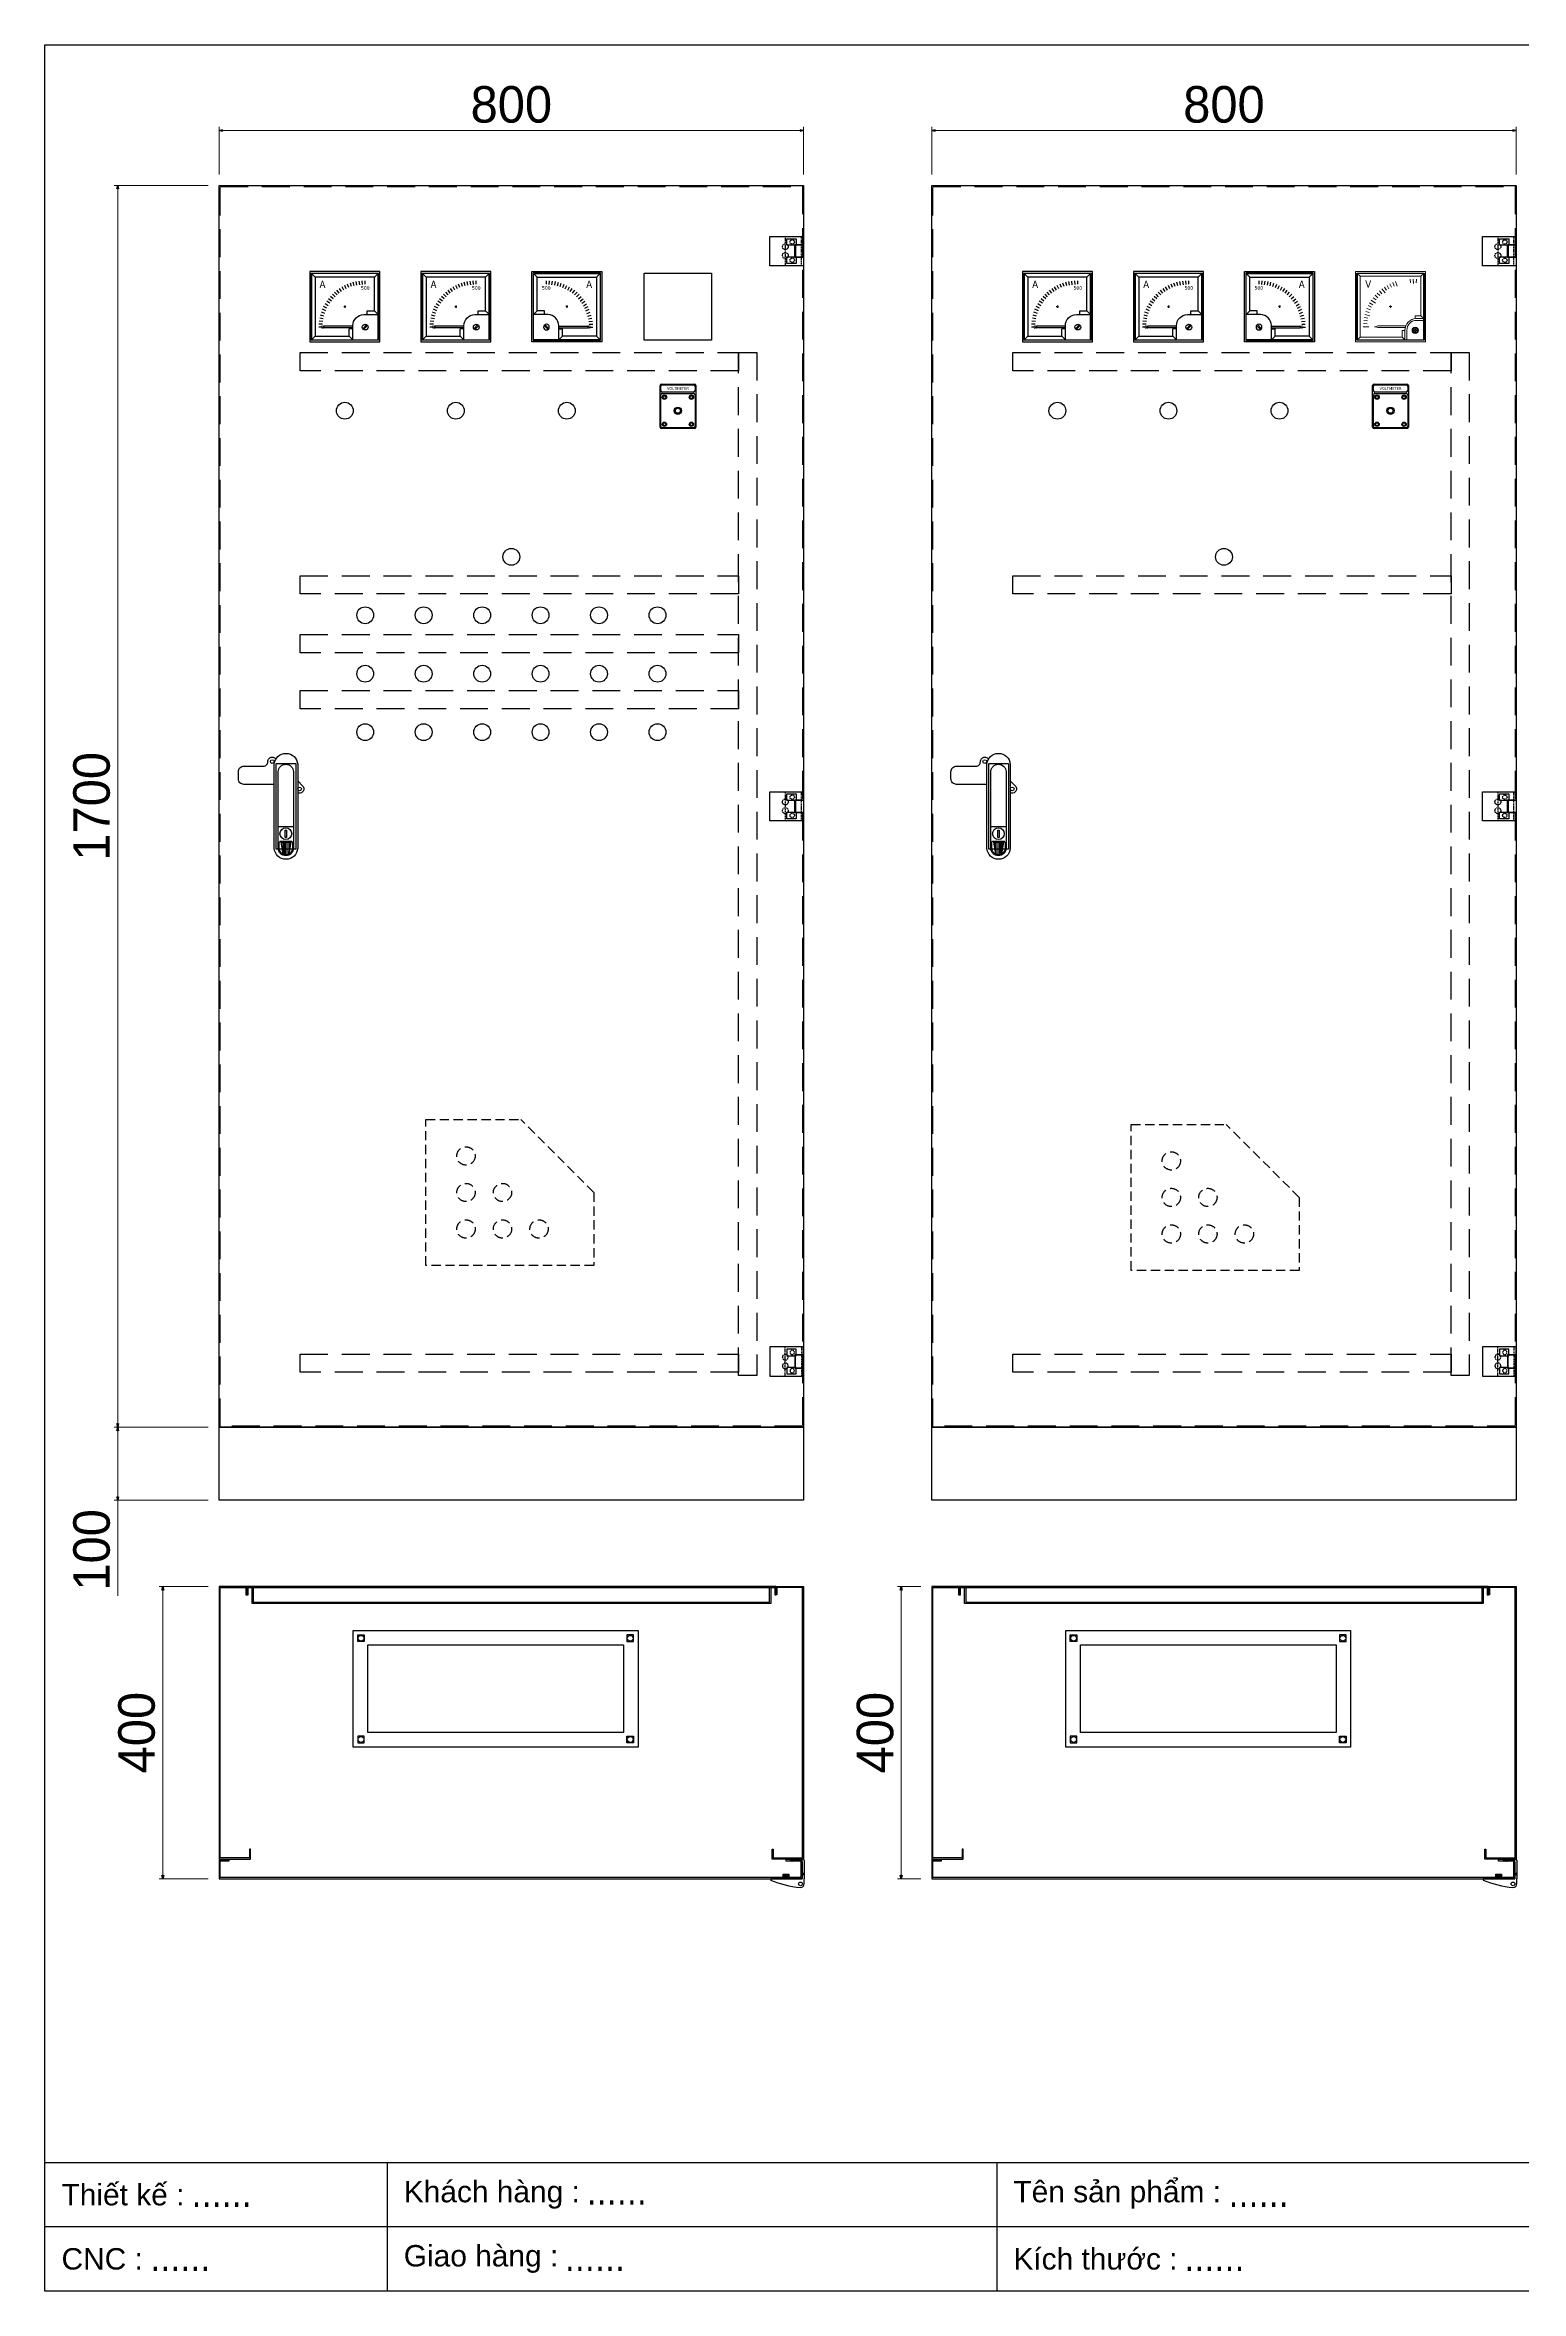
# Model space of a CAD drawing. Header units: millimetres. Extents: x 0 to 4348, y 0 to 3075.
# Drawn here: x 0 to 2021, y 0 to 3075 of the extents above; entities that cross this region are included whole.
import ezdxf
from ezdxf.enums import TextEntityAlignment as Align

# ---------------------------------------------------------------- set-up
doc = ezdxf.new("R2010")
doc.units = ezdxf.units.MM
doc.linetypes.add('HIDDEN2', pattern=[4.7625, 3.175, -1.5875])
doc.linetypes.add('HIDDENX2', pattern=[19.05, 12.7, -6.35])
doc.layers.add('DIM', color=253, linetype='Continuous')
doc.styles.add('Arial', font='arial.ttf')
doc.styles.add('Tahoma (Input Text)', font='tahoma.ttf')
doc.dimstyles.new('CNC', dxfattribs={"dimtxt": 50, "dimasz": 5, "dimexe": 5, "dimexo": 15, "dimgap": 10, "dimtad": 1, "dimdec": 0, "dimtxsty": 'Standard', "dimblk": 'OPEN30', "dimcen": 10, "dimclrd": 5, "dimclre": 5, "dimclrt": 3, "dimazin": 3, "dimtfac": 1, "dimtdec": 0, "dimtmove": 0, "dimatfit": 3, "dimldrblk": 'ARCHTICK', "dimlwd": 9, "dimlwe": 9})

# ---------------------------------------------------------------- blocks, each defined once
blk = doc.blocks.new('ga tai lieu')
at = {"color": 7, "linetype": 'HIDDENX2'}
for p, q in [((0, 0), (0, 200)), ((0, 200), (130, 200)), ((230, 100), (130, 200)), ((230, 100), (230, 0)), ((230, 0), (0, 0))]:
    blk.add_line(p, q, dxfattribs=at)
for centre in [(55, 150), (55, 100), (105, 100), (55, 50), (105, 50), (155, 50)]:
    blk.add_circle(centre, 12.5, dxfattribs=at)
blk = doc.blocks.new('khungtenAsean2')
at = {"color": 7}
for p, q in [((2970, -1980), (0, -1980)), ((320, -1980), (320, -2100)), ((890, -1980), (890, -2100)), ((2020, -2040), (0, -2040))]:
    blk.add_line(p, q, dxfattribs=at)
blk.add_lwpolyline([(0, 0), (2970, 0), (2970, -2100), (0, -2100)], close=True, dxfattribs=at)
at = {"color": 2, "char_height": 20, "width": 917.634, "attachment_point": 4, "style": 'Arial'}
for s, insert in [('  Tên sản phẩm :', (890, -2010)), ('  Thiết kế :', (0, -2010)), ('  Khách hàng :', (320, -2010)), ('  Giao hàng :', (320, -2070)), ('  CNC :', (0, -2070)), ('  Kích thước :', (890, -2070))]:
    blk.add_mtext(s, dxfattribs=dict(at, insert=insert))
at = {"color": 1, "style": 'Tahoma (Input Text)', "flags": 8}
for tag, p in [('#03', (506.6, -2019.3)), ('#01', (137.1, -2021.3)), ('#05', (1106.6, -2021.3)), ('#07', (1834.7, -2021.3)), ('#09', (2146.7, -2021.3)), ('#02', (98.5, -2081.3)), ('#04', (486.1, -2081.3)), ('#06', (1065.3, -2081.3)), ('#08', (1817.4, -2081.3)), ('#10', (2146.7, -2081.3))]:
    blk.add_attdef(tag, p, '', height=25, dxfattribs=at)
blk.add_attdef('#11', text='', height=25, dxfattribs=at).set_placement((2915, -2067.3), align=Align.CENTER)
blk = doc.blocks.new('*D3')
at = {"color": 0, "linetype": 'ByBlock', "lineweight": -2}
for p, q in [((238.5, 2957.4), (243.5, 2958.8)), ((243.5, 2956.1), (238.5, 2957.4)), ((238.5, 2957.4), (243.5, 2957.4)), ((1033.5, 2958.8), (1038.5, 2957.4)), ((1038.5, 2957.4), (1033.5, 2956.1)), ((1038.5, 2957.4), (1033.5, 2957.4))]:
    blk.add_line(p, q, dxfattribs=at)
at = {"layer": 'Defpoints', "color": 0, "ltscale": 3, "transparency": 16777216}
for p in [(1038.5, 2957.4), (238.5, 2882.4), (1038.5, 2882.4)]:
    blk.add_point(p, dxfattribs=at)
at = {"layer": 'DIM', "color": 5, "lineweight": 9, "ltscale": 3, "transparency": 16777216}
for p, q in [((238.5, 2897.4), (238.5, 2962.4)), ((243.5, 2957.4), (1033.5, 2957.4)), ((1038.5, 2897.4), (1038.5, 2962.4))]:
    blk.add_line(p, q, dxfattribs=at)
at = {"layer": 'DIM', "color": 3, "ltscale": 3, "transparency": 16777216, "insert": (638.5, 2992.9), "char_height": 50, "attachment_point": 5}
blk.add_mtext('800', dxfattribs=at)
blk = doc.blocks.new('_ArchTick')
at = {"color": 0, "const_width": 0.15}
blk.add_lwpolyline([(-0.5, -0.5), (0.5, 0.5)], dxfattribs=at)
blk = doc.blocks.new('_Open30')
at = {"color": 0, "linetype": 'ByBlock', "lineweight": -2}
for p, q in [((-1, 0.27), (0, 0)), ((0, 0), (-1, -0.27)), ((0, 0), (-1, 0))]:
    blk.add_line(p, q, dxfattribs=at)
blk = doc.blocks.new('*D4')
at = {"color": 0, "linetype": 'ByBlock', "lineweight": -2}
for p, q in [((98.3, 2877.4), (99.6, 2882.4)), ((99.6, 2882.4), (100.9, 2877.4)), ((99.6, 2882.4), (99.6, 2877.4)), ((99.6, 1182.4), (98.3, 1187.4)), ((100.9, 1187.4), (99.6, 1182.4)), ((99.6, 1182.4), (99.6, 1187.4))]:
    blk.add_line(p, q, dxfattribs=at)
at = {"layer": 'Defpoints', "color": 0, "ltscale": 3, "transparency": 16777216}
for p in [(238.5, 2882.4), (99.6, 1182.4), (238.5, 1182.4)]:
    blk.add_point(p, dxfattribs=at)
at = {"layer": 'DIM', "color": 5, "lineweight": 9, "ltscale": 3, "transparency": 16777216}
for p, q in [((223.5, 2882.4), (94.6, 2882.4)), ((99.6, 2877.4), (99.6, 1187.4)), ((223.5, 1182.4), (94.6, 1182.4))]:
    blk.add_line(p, q, dxfattribs=at)
at = {"layer": 'DIM', "color": 3, "ltscale": 3, "transparency": 16777216, "insert": (64.1, 2032.4), "char_height": 50, "attachment_point": 5, "rotation": 90}
blk.add_mtext('1700', dxfattribs=at)
blk = doc.blocks.new('*D5')
at = {"color": 0, "linetype": 'ByBlock', "lineweight": -2}
for p, q in [((98.3, 1177.4), (99.6, 1182.4)), ((99.6, 1182.4), (100.9, 1177.4)), ((99.6, 1182.4), (99.6, 1177.4)), ((99.6, 1082.4), (98.3, 1087.4)), ((100.9, 1087.4), (99.6, 1082.4)), ((99.6, 1082.4), (99.6, 1087.4))]:
    blk.add_line(p, q, dxfattribs=at)
at = {"layer": 'Defpoints', "color": 0, "ltscale": 3, "transparency": 16777216}
for p in [(238.5, 1182.4), (99.6, 1082.4), (238.5, 1082.4)]:
    blk.add_point(p, dxfattribs=at)
at = {"layer": 'DIM', "color": 5, "lineweight": 9, "ltscale": 3, "transparency": 16777216}
for p, q in [((223.5, 1182.4), (94.6, 1182.4)), ((99.6, 1177.4), (99.6, 1087.4)), ((223.5, 1082.4), (94.6, 1082.4)), ((99.6, 1082.4), (99.6, 951.8))]:
    blk.add_line(p, q, dxfattribs=at)
at = {"layer": 'DIM', "color": 3, "ltscale": 3, "transparency": 16777216, "insert": (64.1, 1014.6), "char_height": 50, "attachment_point": 5, "rotation": 90}
blk.add_mtext('100', dxfattribs=at)
blk = doc.blocks.new('Ampere-Meter-front')
at = {"color": 6}
for p, q in [((-40.5, 40.5), (-45.5, 45.5)), ((9.2, 27.4), (7.6, 32.1)), ((12.9, 28.5), (11.6, 33.3)), ((16.6, 29.4), (15.6, 34.3)), ((20.4, 30), (19.7, 35)), ((24.2, 30.4), (23.8, 35.4)), ((28, 30.5), (28, 35.5)), ((40.5, 40.5), (45.5, 45.5)), ((-24.5, -2.1), (-29, 0.1)), ((-22.7, 1.2), (-27, 3.8)), ((-20.6, 4.5), (-24.8, 7.3)), ((-18.4, 7.6), (-22.4, 10.7)), ((-16, 10.6), (-19.7, 13.9)), ((-13.4, 13.4), (-16.9, 16.9)), ((-10.6, 16), (-13.9, 19.7)), ((-7.6, 18.4), (-10.7, 22.4)), ((-4.5, 20.6), (-7.3, 24.8)), ((-1.2, 22.7), (-3.8, 27)), ((-1.5, 0), (1.5, 0)), ((2.1, 24.5), (-0.1, 29)), ((0, 1.5), (0, -1.5)), ((5.6, 26), (3.7, 30.7)), ((-30.5, -28), (-35.5, -28)), ((-30.5, -28), (-35.5, -28)), ((-30.4, -24.2), (-35.4, -23.8)), ((-30, -20.4), (-35, -19.7)), ((-29.4, -16.6), (-34.3, -15.6)), ((-28.5, -12.9), (-33.3, -11.6)), ((-27.4, -9.2), (-32.1, -7.6)), ((-26, -5.6), (-30.7, -3.7)), ((-30.5, -28), (-28.1, -26.8)), ((-30.5, -28), (-28.1, -29.2)), ((11, -26.8), (-28.1, -26.8)), ((11, -29.2), (-28.1, -29.2)), ((11, -30.5), (6, -30.5)), ((30.2, -24.7), (24.7, -30.2)), ((31.3, -25.8), (25.8, -31.3)), ((30.5, -11), (30.5, -6)), ((45.5, -11), (40.5, -6)), ((-40.5, -40.5), (-45.5, -45.5)), ((11, -45.5), (6, -40.5))]:
    blk.add_line(p, q, dxfattribs=at)
for points in [[(-48, -48), (48, -48), (48, 48), (-48, 48)], [(-45.5, -45.5), (45.5, -45.5), (45.5, 45.5), (-45.5, 45.5)]]:
    blk.add_lwpolyline(points, close=True, dxfattribs=at)
for points in [[(40.5, -6), (40.5, 40.5), (-40.5, 40.5), (-40.5, -40.5), (6, -40.5)], [(6, -40.5), (6, -30.5)], [(30.5, -6), (40.5, -6)]]:
    blk.add_lwpolyline(points, dxfattribs=at)
blk.add_lwpolyline([(11, -45.5), (11, -26, -0.414214), (26, -11), (45.5, -11)], format="xyb", dxfattribs=at)
blk.add_circle((28, -28), 4, dxfattribs=at)
at = {"color": 6, "style": 'Tahoma (Input Text)'}
for tag, height, p in [('BEW-96', 10, (-30.5, 30.5)), ('MAX', 5, (28, 25.5)), ('O', 5, (-30.5, -28))]:
    blk.add_attdef(tag, text='', height=height, dxfattribs=at).set_placement(p, align=Align.MIDDLE_CENTER)
blk = doc.blocks.new('A$C2CD672AE')
at = {"color": 6}
for p, q in [((0, 2), (0, 59)), ((1, 52), (1, 58)), ((1, 3), (1, 46)), ((2, 61), (47, 61)), ((3, 60), (46, 60)), ((46, 50), (3, 50)), ((3, 48), (46, 48)), ((48, 58), (48, 52)), ((48, 46), (48, 3)), ((49, 59), (49, 2)), ((47, 0), (2, 0)), ((46, 1), (3, 1))]:
    blk.add_line(p, q, dxfattribs=at)
for centre, radius in [((6, 43), 2), ((43, 43), 2), ((6, 6), 2), ((24.5, 24.5), 3.5), ((43, 6), 2)]:
    blk.add_circle(centre, radius, dxfattribs=at)
for centre, start, end in [((2, 59), 90, 180), ((3, 58), 90, 180), ((3, 52), 180, 270), ((3, 46), 90, 180), ((46, 58), 0, 90), ((46, 52), 270, 0), ((46, 46), 0, 90), ((47, 59), 0, 90), ((2, 2), 180, 270), ((3, 3), 180, 270), ((46, 3), 270, 0), ((47, 2), 270, 0)]:
    blk.add_arc(centre, 2, start, end, dxfattribs=at)
at = {"color": 6, "insert": (24.5, 55), "char_height": 4, "width": 47, "attachment_point": 5}
blk.add_mtext('{\\fTahoma|b0|i0|c0|p34;VOLTMETER}', dxfattribs=at)
blk = doc.blocks.new('HL044-1.3-B')
h = blk.add_hatch()
h.set_pattern_fill('ANSI31', color=1, scale=0.3, style=0)
h.set_pattern_definition([(45, (-80982.31925, -42991.2648), (-0.673519209, 0.673519209), [])])
h.paths.add_polyline_path([(-15.5, 27), (-15.5, 24), (-9.5, 24), (-9.5, 27)])
at = {"color": 1}
for p, q in [((0, 0), (-43, 0)), ((-43, 0), (-43, -2)), ((-25, 6.5), (-25, 0)), ((-25, 6.5), (-19, 5.9)), ((-25, 5.5), (-19, 4.9)), ((-25, 4.5), (-19, 3.9)), ((-25, 3.5), (-19, 2.9)), ((-25, 2.5), (-19, 1.9)), ((-25, 1.5), (-19, 0.9)), ((-25, 0.5), (-19.7, 0)), ((-22, 24), (-22, 27)), ((-22, 27), (1, 27)), ((-1, 24), (-22, 24)), ((-19, 6.5), (-19, 0)), ((-15.5, 24), (-15.5, 27)), ((-9.5, 24), (-9.5, 27)), ((0, 23), (0, 0)), ((0, 7.5), (3, 7.5)), ((0, 6), (3, 6)), ((3, 25), (3, 0)), ((3, -6.5), (3, 0))]:
    blk.add_line(p, q, dxfattribs=at)
blk.add_lwpolyline([(-26, 6.5), (-18, 6.5), (-18, 0), (-26, 0)], close=True, dxfattribs=at)
blk.add_circle((-2.3, -7), 2.55, dxfattribs=at)
for centre, radius, start, end in [((-1, 23), 1, 0, 90), ((1, 25), 2, 0, 90), ((15.4, 147.7), 160.7, 248.6705, 263.5901), ((-2.5, -6.5), 5.5, 270, 0)]:
    blk.add_arc(centre, radius, start, end, dxfattribs=at)
blk = doc.blocks.new('*D8')
at = {"color": 0, "linetype": 'ByBlock', "lineweight": -2}
for p, q in [((159.9, 959.4), (161.2, 964.4)), ((161.2, 964.4), (162.6, 959.4)), ((161.2, 964.4), (161.2, 959.4)), ((161.2, 564.4), (159.9, 569.4)), ((162.6, 569.4), (161.2, 564.4)), ((161.2, 564.4), (161.2, 569.4))]:
    blk.add_line(p, q, dxfattribs=at)
at = {"layer": 'Defpoints', "color": 0, "ltscale": 3, "transparency": 16777216}
for p in [(238.5, 964.4), (161.2, 564.4), (238.5, 564.4)]:
    blk.add_point(p, dxfattribs=at)
at = {"layer": 'DIM', "color": 5, "lineweight": 9, "ltscale": 3, "transparency": 16777216}
for p, q in [((223.5, 964.4), (156.2, 964.4)), ((161.2, 959.4), (161.2, 569.4)), ((223.5, 564.4), (156.2, 564.4))]:
    blk.add_line(p, q, dxfattribs=at)
at = {"layer": 'DIM', "color": 3, "ltscale": 3, "transparency": 16777216, "insert": (125.7, 764.4), "char_height": 50, "attachment_point": 5, "rotation": 90}
blk.add_mtext('400', dxfattribs=at)
blk = doc.blocks.new('AB-301-1-1')
at = {"linetype": 'Continuous'}
h = blk.add_hatch(dxfattribs=at)
h.set_pattern_fill('ACAD_ISO09W100', color=1, scale=0.2)
h.set_pattern_definition([(0, (-367.8747, 374.3201), (0, 1), [4.8, -0.6, 1.2, -0.6, 1.2, -0.6])])
h.paths.add_polyline_path([(-3.9, -112.6, 0.118404), (0.1, -113.6, 0.118404), (4.2, -112.6), (7.1, -96.1), (-6.9, -96.1)])
at = {"color": 1, "linetype": 'Continuous'}
for p, q in [((-9.9, -74.6), (10.1, -74.6)), ((-6.9, -96.1), (7.1, -96.1)), ((-6.9, -96.1), (-3.9, -112.6)), ((7.1, -96.1), (4.2, -112.6))]:
    blk.add_line(p, q, dxfattribs=at)
for points in [[(-15.7, -17.1), (-57.4, -17.1, -0.414214), (-64.9, -9.6), (-64.9, 0.4, -0.414214), (-57.4, 7.9), (-30.6, 7.9, 0.414214), (-24.6, 13.9), (-24.6, 14.2)], [(-24.6, 14.2, -0.198912), (-22.8, 18.4), (-22.8, 18.4, -0.414214), (-14.4, 18.4), (-13.5, 17.6)], [(16.3, -12.2), (23.1, -19.1, -0.414214), (23.1, -27.5), (23.1, -27.5, -0.31835), (16.3, -28.7)]]:
    blk.add_lwpolyline(points, format="xyb", dxfattribs=at)
for points in [[(0.3, 25.4), (0.3, 25.4, -0.400643), (16.3, 10.4), (16.3, -104.6, -0.400643), (0.3, -119.6), (0.3, -119.6, -0.400643), (-15.7, -104.6), (-15.7, 10.4, -0.400643)], [(0.1, 10.4, -0.403991), (10.6, 0.4), (10.6, -104.6, -0.403991), (0.1, -114.6, -0.403991), (-10.4, -104.6), (-10.4, 0.4, -0.403991)], [(9.1, -96.6), (9.1, -104.6, -0.414214), (0.1, -113.6, -0.414214), (-8.9, -104.6), (-8.9, -96.6, -0.414214), (-6.9, -94.6), (7.1, -94.6, -0.414214)]]:
    blk.add_lwpolyline(points, format="xyb", close=True, dxfattribs=at)
blk.add_lwpolyline([(-0.9, -79.6), (1.1, -79.6), (1.1, -89.6), (-0.9, -89.6)], close=True, dxfattribs=at)
for centre, radius in [((-18.6, 14.2), 2.5), ((18.9, -23.3), 2.5), ((0.1, -84.6), 8)]:
    blk.add_circle(centre, radius, dxfattribs=at)
blk = doc.blocks.new('*D9')
at = {"color": 0, "linetype": 'ByBlock', "lineweight": -2}
for p, q in [((1214, 2957.4), (1219, 2958.8)), ((1219, 2956.1), (1214, 2957.4)), ((1214, 2957.4), (1219, 2957.4)), ((2009, 2958.8), (2014, 2957.4)), ((2014, 2957.4), (2009, 2956.1)), ((2014, 2957.4), (2009, 2957.4))]:
    blk.add_line(p, q, dxfattribs=at)
at = {"layer": 'Defpoints', "color": 0, "ltscale": 3, "transparency": 16777216}
for p in [(2014, 2957.4), (1214, 2882.4), (2014, 2882.4)]:
    blk.add_point(p, dxfattribs=at)
at = {"layer": 'DIM', "color": 5, "lineweight": 9, "ltscale": 3, "transparency": 16777216}
for p, q in [((1214, 2897.4), (1214, 2962.4)), ((1219, 2957.4), (2009, 2957.4)), ((2014, 2897.4), (2014, 2962.4))]:
    blk.add_line(p, q, dxfattribs=at)
at = {"layer": 'DIM', "color": 3, "ltscale": 3, "transparency": 16777216, "insert": (1614, 2992.9), "char_height": 50, "attachment_point": 5}
blk.add_mtext('800', dxfattribs=at)
blk = doc.blocks.new('A$C3CFE1F0F')
at = {"color": 6, "lineweight": 5}
for p, q in [((6.4, 89.6), (2.5, 93.5)), ((89.6, 89.6), (93.5, 93.5)), ((30.8, 60.1), (26.9, 63.5)), ((33.4, 63), (29.8, 66.6)), ((36.3, 65.7), (32.9, 69.5)), ((42.5, 70.5), (39.7, 74.7)), ((45.9, 72.5), (43.3, 77)), ((49.3, 74.4), (47.1, 79)), ((52.9, 76), (51, 80.8)), ((75.3, 80.5), (74.9, 85.6)), ((79.3, 79.5), (79.2, 85.7)), ((83.1, 80.5), (83.5, 85.6)), ((17, 32.2), (12, 33.2)), ((19, 39.8), (14.2, 41.5)), ((20.4, 43.5), (15.7, 45.5)), ((22, 47.1), (17.4, 49.4)), ((23.9, 50.6), (19.4, 53.1)), ((28.3, 57.1), (24.2, 60.2)), ((46.3, 48), (49.7, 48)), ((48, 49.7), (48, 46.3)), ((81.9, 31.8), (81.9, 35.6)), ((93.4, 31.8), (89.6, 35.6)), ((6.4, 6.4), (2.5, 2.5)), ((16, 24.5), (10.9, 24.8)), ((16.4, 28.4), (11.3, 29)), ((28.1, 20.5), (26.3, 20.5)), ((28.1, 20.5), (26.3, 20.5)), ((28.1, 20.5), (30.5, 21.7)), ((28.1, 20.5), (30.5, 19.2)), ((69, 21.7), (30.5, 21.7)), ((68.1, 19.2), (30.5, 19.2)), ((67.8, 15.4), (64, 15.4)), ((67.8, 2.6), (64, 6.4))]:
    blk.add_line(p, q, dxfattribs=at)
at = {"color": 6, "lineweight": 15}
for p, q in [((40.6, 66.8), (36.2, 72.2)), ((57.3, 76.1), (54.9, 82.3)), ((19.8, 35.6), (12.9, 37.4)), ((27.6, 52.8), (21.7, 56.7)), ((18.4, 20.5), (10.7, 20.5))]:
    blk.add_line(p, q, dxfattribs=at)
blk.add_lwpolyline([(0, 0), (96, 0), (96, 96), (0, 96)], close=True, dxfattribs=at)
at = {"color": 6}
blk.add_lwpolyline([(2.5, 2.5), (93.5, 2.5), (93.5, 93.5), (2.5, 93.5)], close=True, dxfattribs=at)
at = {"color": 6, "lineweight": 5}
for points in [[(89.6, 35.6), (89.6, 89.6), (6.4, 89.6), (6.4, 6.4), (64, 6.4)], [(81.9, 35.6), (89.6, 35.6)], [(64, 6.4), (64, 15.4)]]:
    blk.add_lwpolyline(points, dxfattribs=at)
for points in [[(67.8, 2.6), (67.8, 15.4, -0.400642), (83.2, 31.8), (93.4, 31.8)], [(70.4, 2.6), (70.4, 15.4, -0.399381), (83.3, 29.2), (93.4, 29.2)], [(81.3, 15.1), (80, 15.1, -0.414214), (79.6, 15.5), (79.6, 15.8, -0.414214), (80, 16.2), (81.3, 16.2)], [(81.3, 16.2), (81.3, 17.4, -0.414214), (81.7, 17.8), (81.9, 17.8, -0.414214), (82.3, 17.4), (82.3, 16.2)], [(82.3, 15.1), (82.3, 13.9, -0.414214), (81.9, 13.5), (81.7, 13.5, -0.414214), (81.3, 13.9), (81.3, 15.1)], [(82.3, 16.2), (83.6, 16.2, -0.414214), (84, 15.8), (84, 15.5, -0.414214), (83.6, 15.1), (82.3, 15.1)]]:
    blk.add_lwpolyline(points, format="xyb", dxfattribs=at)
for radius in [4.31, 3.2]:
    blk.add_circle((81.8, 15.6), radius, dxfattribs=at)
at = {"color": 6, "insert": (17.5, 78.8), "char_height": 10, "width": 2201.82, "attachment_point": 5}
blk.add_mtext('{\\fTahoma|b0|i0|c0|p34;V}', dxfattribs=at)
blk = doc.blocks.new('*D10')
at = {"color": 0, "linetype": 'ByBlock', "lineweight": -2}
for p, q in [((1170.9, 959.4), (1172.2, 964.4)), ((1172.2, 964.4), (1173.6, 959.4)), ((1172.2, 964.4), (1172.2, 959.4)), ((1172.2, 564.4), (1170.9, 569.4)), ((1173.6, 569.4), (1172.2, 564.4)), ((1172.2, 564.4), (1172.2, 569.4))]:
    blk.add_line(p, q, dxfattribs=at)
at = {"layer": 'Defpoints', "color": 0, "ltscale": 3, "transparency": 16777216}
for p in [(1214, 964.4), (1172.2, 564.4), (1214, 564.4)]:
    blk.add_point(p, dxfattribs=at)
at = {"layer": 'DIM', "color": 5, "lineweight": 9, "ltscale": 3, "transparency": 16777216}
for p, q in [((1199, 964.4), (1167.2, 964.4)), ((1172.2, 959.4), (1172.2, 569.4)), ((1199, 564.4), (1167.2, 564.4))]:
    blk.add_line(p, q, dxfattribs=at)
at = {"layer": 'DIM', "color": 3, "ltscale": 3, "transparency": 16777216, "insert": (1136.7, 764.4), "char_height": 50, "attachment_point": 5, "rotation": 90}
blk.add_mtext('400', dxfattribs=at)
blk = doc.blocks.new('HL044-1.3-C')
at = {"color": 1, "linetype": 'HIDDEN2', "ltscale": 0.5}
for p, q in [((-25, 40), (-25, 0)), ((-3, 0), (-3, 40))]:
    blk.add_line(p, q, dxfattribs=at)
at = {"color": 1}
for p, q in [((-12, 29), (0, 29)), ((-12, 11), (-12, 29)), ((0, 11), (-12, 11)), ((-11, 28.5), (0, 28.5)), ((-11, 28.5), (-11, 11.5)), ((0, 11.5), (-11, 11.5))]:
    blk.add_line(p, q, dxfattribs=at)
blk.add_lwpolyline([(-46, 40), (0, 40), (0, 0), (-46, 0)], close=True, dxfattribs=at)
at = {"color": 1, "linetype": 'HIDDEN2', "ltscale": 0.5}
for centre, radius in [((-15.5, 32.5), 3), ((-25, 26), 4), ((-25, 14), 4), ((-15.5, 7.5), 3)]:
    blk.add_circle(centre, radius, dxfattribs=at)

msp = doc.modelspace()

# ---------------------------------------------------------------- linework, layer by layer
at = {"color": 7, "ltscale": 3}
for points in [[(238.5, 2882.4), (1038.5, 2882.4), (1038.5, 1182.4), (238.5, 1182.4)], [(1214, 2882.4), (2014, 2882.4), (2014, 1182.4), (1214, 1182.4)], [(238.5, 1182.4), (1038.5, 1182.4), (1038.5, 1082.4), (238.5, 1082.4)], [(1214, 1182.4), (2014, 1182.4), (2014, 1082.4), (1214, 1082.4)]]:
    msp.add_lwpolyline(points, close=True, dxfattribs=at)
at = {"color": 7, "linetype": 'HIDDENX2', "ltscale": 3}
for points in [[(240, 2880.9), (1037, 2880.9), (1037, 1183.9), (240, 1183.9)], [(1215.5, 2880.9), (2012.5, 2880.9), (2012.5, 1183.9), (1215.5, 1183.9)], [(349.4, 2653.5), (949.4, 2653.5), (949.4, 2628.5), (349.4, 2628.5)], [(949.4, 1253.5), (949.4, 2653.5), (974.4, 2653.5), (974.4, 1253.5)], [(1324.9, 2653.5), (1924.9, 2653.5), (1924.9, 2628.5), (1324.9, 2628.5)], [(1924.9, 1253.5), (1924.9, 2653.5), (1949.9, 2653.5), (1949.9, 1253.5)], [(349.4, 2348.1), (949.4, 2348.1), (949.4, 2323.1), (349.4, 2323.1)], [(1324.9, 2348.1), (1924.9, 2348.1), (1924.9, 2323.1), (1324.9, 2323.1)], [(349.4, 2267.6), (949.4, 2267.6), (949.4, 2242.6), (349.4, 2242.6)], [(349.4, 2190.8), (949.4, 2190.8), (949.4, 2165.8), (349.4, 2165.8)], [(349.4, 1282.7), (949.4, 1282.7), (949.4, 1257.7), (349.4, 1257.7)], [(1324.9, 1282.7), (1924.9, 1282.7), (1924.9, 1257.7), (1324.9, 1257.7)]]:
    msp.add_lwpolyline(points, close=True, dxfattribs=at)
at = {"color": 2}
for points in [[(1015.5, 2809.4), (1028.5, 2809.4), (1028.5, 2800.4), (1015.5, 2800.4)], [(1991, 2809.4), (2004, 2809.4), (2004, 2800.4), (1991, 2800.4)], [(1015.5, 2784.4), (1028.5, 2784.4), (1028.5, 2775.4), (1015.5, 2775.4)], [(1991, 2784.4), (2004, 2784.4), (2004, 2775.4), (1991, 2775.4)], [(364.5, 2762.4), (456.5, 2762.4), (456.5, 2670.4), (364.5, 2670.4)], [(516.5, 2762.4), (608.5, 2762.4), (608.5, 2670.4), (516.5, 2670.4)], [(760.5, 2762.4), (668.5, 2762.4), (668.5, 2670.4), (760.5, 2670.4)], [(820.5, 2762.4), (912.5, 2762.4), (912.5, 2670.4), (820.5, 2670.4)], [(1340, 2762.4), (1432, 2762.4), (1432, 2670.4), (1340, 2670.4)], [(1492, 2762.4), (1584, 2762.4), (1584, 2670.4), (1492, 2670.4)], [(1736, 2762.4), (1644, 2762.4), (1644, 2670.4), (1736, 2670.4)], [(1796, 2762.4), (1888, 2762.4), (1888, 2670.4), (1796, 2670.4)], [(316.5, 2090.9), (343.5, 2090.9), (343.5, 1973.9), (316.5, 1973.9)], [(1292, 2090.9), (1319, 2090.9), (1319, 1973.9), (1292, 1973.9)], [(1015.5, 2049.4), (1028.5, 2049.4), (1028.5, 2040.4), (1015.5, 2040.4)], [(1991, 2049.4), (2004, 2049.4), (2004, 2040.4), (1991, 2040.4)], [(1015.5, 2024.4), (1028.5, 2024.4), (1028.5, 2015.4), (1015.5, 2015.4)], [(1991, 2024.4), (2004, 2024.4), (2004, 2015.4), (1991, 2015.4)], [(1015.5, 1280.4), (1028.5, 1280.4), (1028.5, 1289.4), (1015.5, 1289.4)], [(1015.5, 1255.4), (1028.5, 1255.4), (1028.5, 1264.4), (1015.5, 1264.4)], [(1991, 1280.4), (2004, 1280.4), (2004, 1289.4), (1991, 1289.4)], [(1991, 1255.4), (2004, 1255.4), (2004, 1264.4), (1991, 1264.4)], [(437.2, 889.1), (428.2, 889.1), (428.2, 898.1), (437.2, 898.1)], [(796.7, 889.1), (805.7, 889.1), (805.7, 898.1), (796.7, 898.1)], [(1412.7, 889.1), (1403.7, 889.1), (1403.7, 898.1), (1412.7, 898.1)], [(1772.2, 889.1), (1781.2, 889.1), (1781.2, 898.1), (1772.2, 898.1)], [(441.9, 884.4), (791.9, 884.4), (791.9, 764.4), (441.9, 764.4)], [(1417.4, 884.4), (1767.4, 884.4), (1767.4, 764.4), (1417.4, 764.4)], [(437.2, 759.6), (428.2, 759.6), (428.2, 750.6), (437.2, 750.6)], [(796.7, 759.6), (805.7, 759.6), (805.7, 750.6), (796.7, 750.6)], [(1412.7, 759.6), (1403.7, 759.6), (1403.7, 750.6), (1412.7, 750.6)], [(1772.2, 759.6), (1781.2, 759.6), (1781.2, 750.6), (1772.2, 750.6)]]:
    msp.add_lwpolyline(points, close=True, dxfattribs=at)
at = {"color": 7}
for points in [[(280, 604.9), (280, 592.9), (240, 592.9), (240, 962.9), (275, 962.9), (275, 952.9), (276.5, 952.9), (276.5, 964.4), (238.5, 964.4), (238.5, 591.4), (281.5, 591.4), (281.5, 604.9)], [(278, 952.9), (278, 962.9), (999, 962.9), (999, 952.9), (1000.5, 952.9), (1000.5, 964.4), (276.5, 964.4), (276.5, 952.9)], [(997, 604.9), (997, 592.9), (1037, 592.9), (1037, 962.9), (1002, 962.9), (1002, 952.9), (1000.5, 952.9), (1000.5, 964.4), (1038.5, 964.4), (1038.5, 591.4), (995.5, 591.4), (995.5, 604.9)], [(1255.5, 604.9), (1255.5, 592.9), (1215.5, 592.9), (1215.5, 962.9), (1250.5, 962.9), (1250.5, 952.9), (1252, 952.9), (1252, 964.4), (1214, 964.4), (1214, 591.4), (1257, 591.4), (1257, 604.9)], [(1253.5, 952.9), (1253.5, 962.9), (1974.5, 962.9), (1974.5, 952.9), (1976, 952.9), (1976, 964.4), (1252, 964.4), (1252, 952.9)], [(1972.5, 604.9), (1972.5, 592.9), (2012.5, 592.9), (2012.5, 962.9), (1977.5, 962.9), (1977.5, 952.9), (1976, 952.9), (1976, 964.4), (2014, 964.4), (2014, 591.4), (1971, 591.4), (1971, 604.9)], [(421.9, 904.4), (811.9, 904.4), (811.9, 744.4), (421.9, 744.4)], [(1397.4, 904.4), (1787.4, 904.4), (1787.4, 744.4), (1397.4, 744.4)], [(1023, 588.9), (1035, 588.9), (1035, 565.9), (240, 565.9), (240, 588.9), (252, 588.9), (252, 590.4), (238.5, 590.4), (238.5, 564.4), (1036.5, 564.4), (1036.5, 590.4), (1023, 590.4)], [(1998.5, 588.9), (2010.5, 588.9), (2010.5, 565.9), (1215.5, 565.9), (1215.5, 588.9), (1227.5, 588.9), (1227.5, 590.4), (1214, 590.4), (1214, 564.4), (2012, 564.4), (2012, 590.4), (1998.5, 590.4)]]:
    msp.add_lwpolyline(points, close=True, dxfattribs=at)
at = {"color": 1}
for points in [[(285, 962.9), (285, 942.9), (992, 942.9), (992, 962.9), (993.5, 962.9), (993.5, 941.4), (283.5, 941.4), (283.5, 962.9)], [(1260.5, 962.9), (1260.5, 942.9), (1967.5, 942.9), (1967.5, 962.9), (1969, 962.9), (1969, 941.4), (1259, 941.4), (1259, 962.9)]]:
    msp.add_lwpolyline(points, close=True, dxfattribs=at)
at = {"color": 2, "ltscale": 3}
for centre in [(410.5, 2573.9), (562.5, 2573.9), (714.5, 2573.9), (1386, 2573.9), (1538, 2573.9), (1690, 2573.9), (638.5, 2373.9), (1614, 2373.9), (438.5, 2293.9), (518.5, 2293.9), (598.5, 2293.9), (678.5, 2293.9), (758.5, 2293.9), (838.5, 2293.9), (438.5, 2213.9), (518.5, 2213.9), (598.5, 2213.9), (678.5, 2213.9), (758.5, 2213.9), (838.5, 2213.9), (438.5, 2133.9), (518.5, 2133.9), (598.5, 2133.9), (678.5, 2133.9), (758.5, 2133.9), (838.5, 2133.9)]:
    msp.add_circle(centre, 11.5, dxfattribs=at)
at = {"color": 2}
for centre, radius in [((848, 2592.4), 3), ((885, 2592.4), 3), ((1823.5, 2592.4), 3), ((1860.5, 2592.4), 3), ((848, 2555.4), 3), ((866.5, 2573.9), 5), ((885, 2555.4), 3), ((1823.5, 2555.4), 3), ((1842, 2573.9), 5), ((1860.5, 2555.4), 3)]:
    msp.add_circle(centre, radius, dxfattribs=at)
at = {"color": 7}
for centre in [(432.7, 893.6), (801.2, 893.6), (1408.2, 893.6), (1776.7, 893.6), (432.7, 755.1), (801.2, 755.1), (1408.2, 755.1), (1776.7, 755.1)]:
    msp.add_circle(centre, 4, dxfattribs=at)

# ---------------------------------------------------------------- block references
ref = msp.add_blockref('khungtenAsean2', (0, 3074.6), dxfattribs=dict(at, xscale=1.464100000001053, yscale=1.464100000001053, zscale=1.464100000001053))
ref.add_attrib('#06', '......', (1559.8, 27.4), dxfattribs={"color": 1, "height": 36.6, "style": 'Tahoma (Input Text)'})
ref.add_attrib('#05', '......', (1620.2, 115.3), dxfattribs={"color": 1, "height": 36.6, "style": 'Tahoma (Input Text)'})
ref.add_attrib('#04', '......', (711.7, 27.4), dxfattribs={"color": 1, "height": 36.6, "style": 'Tahoma (Input Text)'})
ref.add_attrib('#03', '......', (741.7, 118.2), dxfattribs={"color": 1, "height": 36.6, "style": 'Tahoma (Input Text)'})
ref.add_attrib('#02', '......', (144.2, 27.4), dxfattribs={"color": 1, "height": 36.6, "style": 'Tahoma (Input Text)'})
ref.add_attrib('#01', '......', (200.7, 115.3), dxfattribs={"color": 1, "height": 36.6, "style": 'Tahoma (Input Text)'})
for name, p in [('HL044-1.3-C', (1038.5, 2772.4)), ('HL044-1.3-C', (2014, 2772.4)), ('AB-301-1-1', (329.7, 2079.5)), ('AB-301-1-1', (1305.2, 2079.5)), ('HL044-1.3-C', (1038.5, 2012.4)), ('HL044-1.3-C', (2014, 2012.4)), ('ga tai lieu', (521.4, 1403.8)), ('ga tai lieu', (1487, 1397)), ('HL044-1.3-B', (1036.5, 564.4)), ('HL044-1.3-B', (2012, 564.4))]:
    msp.add_blockref(name, p, dxfattribs=at)
at = {"color": 7, "lineweight": -3}
ref = msp.add_blockref('Ampere-Meter-front', (410.5, 2716.4), dxfattribs=at)
ref.add_attrib('BEW-96', 'A', dxfattribs={"height": 10, "style": 'Tahoma (Input Text)'}).set_placement((380, 2746.9), align=Align.MIDDLE_CENTER)
ref.add_attrib('O', 'O', dxfattribs={"height": 5, "style": 'Tahoma (Input Text)'}).set_placement((380, 2688.4), align=Align.MIDDLE_CENTER)
ref.add_attrib('MAX', '500', dxfattribs={"height": 5, "style": 'Tahoma (Input Text)'}).set_placement((438.5, 2741.9), align=Align.MIDDLE_CENTER)
ref = msp.add_blockref('Ampere-Meter-front', (562.5, 2716.4), dxfattribs=at)
ref.add_attrib('BEW-96', 'A', dxfattribs={"height": 10, "style": 'Tahoma (Input Text)'}).set_placement((532, 2746.9), align=Align.MIDDLE_CENTER)
ref.add_attrib('O', 'O', dxfattribs={"height": 5, "style": 'Tahoma (Input Text)'}).set_placement((532, 2688.4), align=Align.MIDDLE_CENTER)
ref.add_attrib('MAX', '500', dxfattribs={"height": 5, "style": 'Tahoma (Input Text)'}).set_placement((590.5, 2741.9), align=Align.MIDDLE_CENTER)
ref = msp.add_blockref('Ampere-Meter-front', (714.5, 2716.4), dxfattribs=dict(at, xscale=-1))
ref.add_attrib('BEW-96', 'A', dxfattribs={"height": 10, "style": 'Tahoma (Input Text)'}).set_placement((745, 2746.9), align=Align.MIDDLE_CENTER)
ref.add_attrib('O', 'O', dxfattribs={"height": 5, "style": 'Tahoma (Input Text)'}).set_placement((745, 2688.4), align=Align.MIDDLE_CENTER)
ref.add_attrib('MAX', '500', dxfattribs={"height": 5, "style": 'Tahoma (Input Text)'}).set_placement((686.3, 2741.9), align=Align.MIDDLE_CENTER)
ref = msp.add_blockref('Ampere-Meter-front', (1386, 2716.4), dxfattribs=at)
ref.add_attrib('BEW-96', 'A', dxfattribs={"height": 10, "style": 'Tahoma (Input Text)'}).set_placement((1355.5, 2746.9), align=Align.MIDDLE_CENTER)
ref.add_attrib('O', 'O', dxfattribs={"height": 5, "style": 'Tahoma (Input Text)'}).set_placement((1355.5, 2688.4), align=Align.MIDDLE_CENTER)
ref.add_attrib('MAX', '500', dxfattribs={"height": 5, "style": 'Tahoma (Input Text)'}).set_placement((1414, 2741.9), align=Align.MIDDLE_CENTER)
ref = msp.add_blockref('Ampere-Meter-front', (1538, 2716.4), dxfattribs=at)
ref.add_attrib('BEW-96', 'A', dxfattribs={"height": 10, "style": 'Tahoma (Input Text)'}).set_placement((1507.5, 2746.9), align=Align.MIDDLE_CENTER)
ref.add_attrib('O', 'O', dxfattribs={"height": 5, "style": 'Tahoma (Input Text)'}).set_placement((1507.5, 2688.4), align=Align.MIDDLE_CENTER)
ref.add_attrib('MAX', '500', dxfattribs={"height": 5, "style": 'Tahoma (Input Text)'}).set_placement((1566, 2741.9), align=Align.MIDDLE_CENTER)
ref = msp.add_blockref('Ampere-Meter-front', (1690, 2716.4), dxfattribs=dict(at, xscale=-1))
ref.add_attrib('BEW-96', 'A', dxfattribs={"height": 10, "style": 'Tahoma (Input Text)'}).set_placement((1720.5, 2746.9), align=Align.MIDDLE_CENTER)
ref.add_attrib('O', 'O', dxfattribs={"height": 5, "style": 'Tahoma (Input Text)'}).set_placement((1720.5, 2688.4), align=Align.MIDDLE_CENTER)
ref.add_attrib('MAX', '500', dxfattribs={"height": 5, "style": 'Tahoma (Input Text)'}).set_placement((1661.8, 2741.9), align=Align.MIDDLE_CENTER)
at = {"color": 2}
for name, p in [('A$C3CFE1F0F', (1794, 2668.4)), ('A$C2CD672AE', (842, 2549.4)), ('A$C2CD672AE', (1817.5, 2549.4))]:
    msp.add_blockref(name, p, dxfattribs=at)
at = {"color": 7, "xscale": -1, "rotation": 180}
for p in [(1038.5, 1292.4), (2014, 1292.4)]:
    msp.add_blockref('HL044-1.3-C', p, dxfattribs=at)

# ---------------------------------------------------------------- dimensions: what is measured, and where the dimension line sits
at = {"layer": 'DIM', "color": 7, "ltscale": 3}
for base, p1, p2, picture, middle in [((1038.5, 2957.4), (238.5, 2882.4), (1038.5, 2882.4), '*D3', (638.5, 2992.9)), ((2014, 2957.4), (1214, 2882.4), (2014, 2882.4), '*D9', (1614, 2992.9))]:
    dim = msp.add_linear_dim(base=base, p1=p1, p2=p2, dimstyle='CNC', dxfattribs=at)
    dim.commit()
    dim.dimension.update_dxf_attribs({"geometry": picture, "text_midpoint": middle})
for base, p1, p2, picture, middle in [((99.6, 1182.4), (238.5, 2882.4), (238.5, 1182.4), '*D4', (64.1, 2032.4)), ((99.6, 1082.4), (238.5, 1182.4), (238.5, 1082.4), '*D5', (64.1, 1014.6))]:
    dim = msp.add_linear_dim(base=base, p1=p1, p2=p2, angle=90, dimstyle='CNC', dxfattribs=at)
    dim.commit()
    dim.dimension.update_dxf_attribs({"geometry": picture, "text_midpoint": middle})
at = {"layer": 'DIM', "color": 2, "ltscale": 3}
dim = msp.add_linear_dim(base=(161.2, 564.4), p1=(238.5, 964.4), p2=(238.5, 564.4), angle=90, dimstyle='CNC', dxfattribs=at)
dim.commit()
dim.dimension.update_dxf_attribs({"geometry": '*D8', "text_midpoint": (161.2, 764.4), "dimtype": 160})
dim = msp.add_linear_dim(base=(1172.2, 564.4), p1=(1214, 964.4), p2=(1214, 564.4), angle=90, dimstyle='CNC', dxfattribs=at)
dim.commit()
dim.dimension.update_dxf_attribs({"geometry": '*D10', "text_midpoint": (1136.7, 764.4)})

doc.saveas('drawing.dxf')
